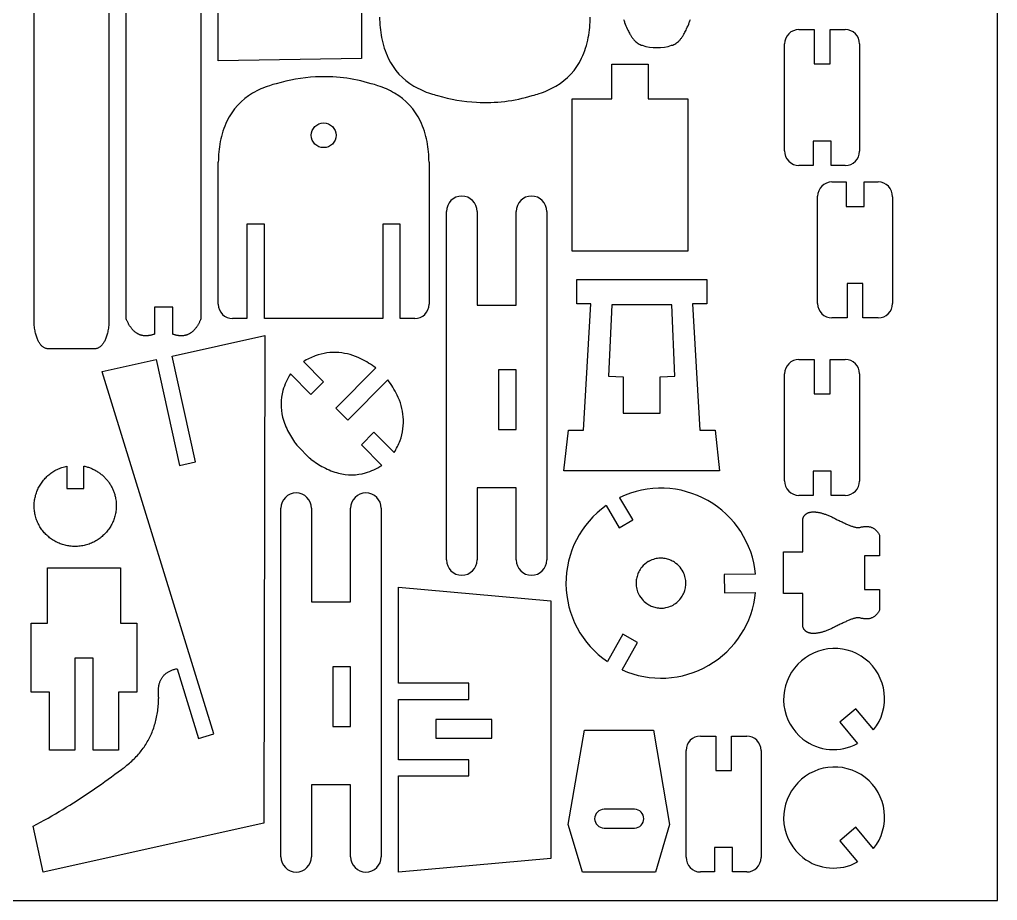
# Model space of a CAD drawing. Extents: x 0 to 450, y 0 to 350.
# Drawn here: x 271.8 to 450, y 0 to 160.5 of the extents above; entities that cross this region are included whole.
import ezdxf

# ---------------------------------------------------------------- set-up
doc = ezdxf.new("R2010")
doc.units = 0
doc.header["$MEASUREMENT"] = 0
doc.layers.add('01', color=5, linetype='Continuous')
doc.layers.add('DEFAULT', color=7, linetype='Continuous')

msp = doc.modelspace()

# ---------------------------------------------------------------- linework, layer by layer
at = {"layer": '01'}
msp.add_lwpolyline([(0, 0), (450, 0), (450, 350), (0, 350)], close=True, dxfattribs=at)
at = {"layer": 'DEFAULT'}
for p, q in [((274.5006, 104.7326), (274.5006, 222.6447)), ((288.094, 222.6447), (288.094, 104.7326)), ((308.043, 152.9679), (308.043, 212.0662)), ((291.2718, 105.9466), (291.2718, 203.7028)), ((304.8652, 203.7028), (304.8652, 105.9466)), ((334.1363, 170.1501), (334.1363, 153.3948)), ((413.8446, 158.6892), (416.6183, 158.6892)), ((416.6183, 158.6892), (416.6183, 152.4195)), ((419.4982, 152.4195), (419.4982, 158.6892)), ((419.4982, 158.6892), (422.2718, 158.6892)), ((411.2299, 136.6061), (411.2299, 156.0745)), ((424.8866, 156.0745), (424.8866, 136.5359)), ((334.1363, 153.3948), (308.043, 152.9679)), ((379.7419, 146.049), (379.7419, 152.4054)), ((379.7419, 152.4054), (386.3371, 152.4054)), ((386.3371, 152.4054), (386.3371, 146.049)), ((416.6183, 152.4195), (419.4982, 152.4195)), ((372.5005, 118.3113), (372.5005, 146.049)), ((372.5005, 146.049), (379.7419, 146.049)), ((386.3371, 146.049), (393.5785, 146.049)), ((393.5785, 146.049), (393.5785, 118.3113)), ((419.7043, 138.3679), (416.4121, 138.3679)), ((416.4121, 138.3679), (416.4121, 133.9212)), ((419.7043, 133.9212), (419.7043, 138.3679)), ((308.0429, 108.6409), (308.0429, 134.5205)), ((346.4393, 134.5205), (346.4393, 108.6409)), ((416.4121, 133.9212), (413.8453, 133.9212)), ((422.2718, 133.9212), (419.7043, 133.9212)), ((419.8437, 130.9196), (422.4113, 130.9196)), ((422.4113, 130.9196), (422.4113, 126.4729)), ((425.7034, 126.4729), (425.7034, 130.9196)), ((425.7034, 130.9196), (428.2703, 130.9196)), ((417.229, 108.7663), (417.229, 128.3049)), ((430.8857, 128.2347), (430.8857, 108.7663)), ((349.6169, 62.048), (349.6169, 125.5491)), ((355.1924, 125.5491), (355.1924, 108.4869)), ((362.3221, 108.4869), (362.3221, 125.5491)), ((367.8976, 125.5491), (367.8976, 62.048)), ((422.4113, 126.4729), (425.7034, 126.4729)), ((316.474, 123.2081), (313.2724, 123.2081)), ((313.2724, 123.2081), (313.2724, 106.0261)), ((316.474, 106.0261), (316.474, 123.2081)), ((341.2099, 123.2081), (338.0082, 123.2081)), ((338.0082, 123.2081), (338.0082, 106.0261)), ((341.2099, 106.0261), (341.2099, 123.2081)), ((393.5785, 118.3113), (372.5005, 118.3113)), ((373.342, 108.7123), (373.342, 113.1591)), ((373.342, 113.1591), (397.0466, 113.1591)), ((397.0466, 113.1591), (397.0466, 108.7123)), ((425.4973, 112.4213), (422.6174, 112.4213)), ((422.6174, 112.4213), (422.6174, 106.1516)), ((425.4973, 106.1516), (425.4973, 112.4213)), ((375.9211, 108.7123), (373.342, 108.7123)), ((374.5872, 85.6662), (375.9211, 108.7123)), ((397.0352, 108.7123), (394.4676, 108.7123)), ((394.4676, 108.7123), (395.8015, 85.6662)), ((397.0466, 108.7123), (397.0351, 108.7123)), ((299.7425, 108.0811), (296.3943, 108.0811)), ((296.3943, 108.0811), (296.3943, 103.1719)), ((299.7425, 103.1719), (299.7425, 108.0811)), ((355.1924, 108.4869), (362.3221, 108.4869)), ((379.7232, 108.5123), (379.1452, 95.528)), ((390.5425, 108.5123), (379.7232, 108.5123)), ((390.6653, 108.5123), (390.5425, 108.5123)), ((391.2433, 95.528), (390.6653, 108.5123)), ((291.3242, 105.8223), (291.2718, 105.9466)), ((291.3775, 105.7006), (291.3242, 105.8223)), ((291.4316, 105.5815), (291.3775, 105.7006)), ((291.4866, 105.4649), (291.4316, 105.5815)), ((291.5425, 105.351), (291.4866, 105.4649)), ((291.5993, 105.2395), (291.5425, 105.351)), ((291.6569, 105.1307), (291.5993, 105.2395)), ((291.7155, 105.0244), (291.6569, 105.1307)), ((304.4799, 105.1307), (304.4214, 105.0244)), ((304.5377, 105.2395), (304.4799, 105.1307)), ((304.5945, 105.351), (304.5377, 105.2395)), ((304.6504, 105.4649), (304.5945, 105.351)), ((304.7054, 105.5815), (304.6504, 105.4649)), ((304.7595, 105.7006), (304.7054, 105.5815)), ((304.8128, 105.8223), (304.7595, 105.7006)), ((304.8652, 105.9466), (304.8128, 105.8223)), ((313.2724, 106.0261), (310.6577, 106.0261)), ((338.0081, 106.0261), (316.474, 106.0261)), ((343.8246, 106.0261), (341.2099, 106.0261)), ((422.6174, 106.1516), (419.8437, 106.1516)), ((428.271, 106.1516), (425.4973, 106.1516)), ((274.5346, 104.4906), (274.5006, 104.7326)), ((274.5714, 104.2558), (274.5346, 104.4906)), ((274.6109, 104.028), (274.5714, 104.2558)), ((274.6533, 103.8073), (274.6109, 104.028)), ((274.6984, 103.5937), (274.6533, 103.8073)), ((274.7463, 103.3872), (274.6984, 103.5937)), ((274.797, 103.1877), (274.7463, 103.3872)), ((287.8482, 103.3872), (287.7975, 103.1877)), ((287.8961, 103.5937), (287.8482, 103.3872)), ((287.9413, 103.8073), (287.8961, 103.5937)), ((287.9836, 104.028), (287.9413, 103.8073)), ((288.0233, 104.2558), (287.9836, 104.028)), ((288.06, 104.4906), (288.0233, 104.2558)), ((288.094, 104.7326), (288.06, 104.4906)), ((291.7749, 104.9207), (291.7155, 105.0244)), ((291.8352, 104.8196), (291.7749, 104.9207)), ((291.8963, 104.721), (291.8352, 104.8196)), ((291.9584, 104.625), (291.8963, 104.721)), ((292.0213, 104.5315), (291.9584, 104.625)), ((292.0851, 104.4407), (292.0213, 104.5315)), ((292.1498, 104.3524), (292.0851, 104.4407)), ((292.2153, 104.2666), (292.1498, 104.3524)), ((292.2818, 104.1835), (292.2153, 104.2666)), ((292.3491, 104.1029), (292.2818, 104.1835)), ((292.4173, 104.0248), (292.3491, 104.1029)), ((292.4863, 103.9494), (292.4173, 104.0248)), ((292.5563, 103.8765), (292.4863, 103.9494)), ((292.6271, 103.8062), (292.5563, 103.8765)), ((292.6988, 103.7384), (292.6271, 103.8062)), ((292.7714, 103.6732), (292.6988, 103.7384)), ((292.8448, 103.6106), (292.7714, 103.6732)), ((292.9192, 103.5506), (292.8448, 103.6106)), ((292.9944, 103.4931), (292.9192, 103.5506)), ((293.0705, 103.4382), (292.9944, 103.4931)), ((293.1475, 103.3858), (293.0705, 103.4382)), ((293.2253, 103.3361), (293.1475, 103.3858)), ((293.304, 103.2889), (293.2253, 103.3361)), ((302.9117, 103.3361), (302.8329, 103.2889)), ((302.9895, 103.3858), (302.9117, 103.3361)), ((303.0665, 103.4382), (302.9895, 103.3858)), ((303.1426, 103.4931), (303.0665, 103.4382)), ((303.2178, 103.5506), (303.1426, 103.4931)), ((303.2921, 103.6106), (303.2178, 103.5506)), ((303.3656, 103.6732), (303.2921, 103.6106)), ((303.4382, 103.7384), (303.3656, 103.6732)), ((303.5099, 103.8062), (303.4382, 103.7384)), ((303.5807, 103.8765), (303.5099, 103.8062)), ((303.6505, 103.9494), (303.5807, 103.8765)), ((303.7196, 104.0248), (303.6505, 103.9494)), ((303.7878, 104.1029), (303.7196, 104.0248)), ((303.8551, 104.1835), (303.7878, 104.1029)), ((303.9215, 104.2666), (303.8551, 104.1835)), ((303.9872, 104.3524), (303.9215, 104.2666)), ((304.0518, 104.4407), (303.9872, 104.3524)), ((304.1157, 104.5315), (304.0518, 104.4407)), ((304.1786, 104.625), (304.1157, 104.5315)), ((304.2406, 104.721), (304.1786, 104.625)), ((304.3018, 104.8196), (304.2406, 104.721)), ((304.3621, 104.9207), (304.3018, 104.8196)), ((304.4214, 105.0244), (304.3621, 104.9207)), ((274.8505, 102.9953), (274.797, 103.1877)), ((274.9067, 102.81), (274.8505, 102.9953)), ((274.9658, 102.6318), (274.9067, 102.81)), ((275.0276, 102.4605), (274.9658, 102.6318)), ((275.0922, 102.2964), (275.0276, 102.4605)), ((275.1595, 102.1395), (275.0922, 102.2964)), ((275.2297, 101.9895), (275.1595, 102.1395)), ((275.3026, 101.8466), (275.2297, 101.9895)), ((275.3783, 101.7108), (275.3026, 101.8466)), ((275.4568, 101.5821), (275.3783, 101.7108)), ((275.5381, 101.4605), (275.4568, 101.5821)), ((287.1377, 101.5821), (287.0564, 101.4605)), ((287.2162, 101.7108), (287.1377, 101.5821)), ((287.2919, 101.8466), (287.2162, 101.7108)), ((287.3648, 101.9895), (287.2919, 101.8466)), ((287.435, 102.1395), (287.3648, 101.9895)), ((287.5024, 102.2964), (287.435, 102.1395)), ((287.567, 102.4605), (287.5024, 102.2964)), ((287.6288, 102.6318), (287.567, 102.4605)), ((287.6878, 102.81), (287.6288, 102.6318)), ((287.744, 102.9953), (287.6878, 102.81)), ((287.7975, 103.1877), (287.744, 102.9953)), ((293.3835, 103.2442), (293.304, 103.2889)), ((293.4641, 103.2021), (293.3835, 103.2442)), ((293.5454, 103.1626), (293.4641, 103.2021)), ((293.6277, 103.1257), (293.5454, 103.1626)), ((293.7108, 103.0913), (293.6277, 103.1257)), ((293.7948, 103.0595), (293.7108, 103.0913)), ((293.8797, 103.0303), (293.7948, 103.0595)), ((293.9654, 103.0037), (293.8797, 103.0303)), ((294.052, 102.9796), (293.9654, 103.0037)), ((294.1395, 102.958), (294.052, 102.9796)), ((294.2279, 102.9391), (294.1395, 102.958)), ((294.3172, 102.9227), (294.2279, 102.9391)), ((294.4073, 102.9089), (294.3172, 102.9227)), ((294.4983, 102.8976), (294.4073, 102.9089)), ((294.5901, 102.889), (294.4983, 102.8976)), ((294.683, 102.8829), (294.5901, 102.889)), ((294.7766, 102.8793), (294.683, 102.8829)), ((294.8712, 102.8783), (294.7766, 102.8793)), ((294.9666, 102.8799), (294.8712, 102.8783)), ((295.0629, 102.8841), (294.9666, 102.8799)), ((295.16, 102.8908), (295.0629, 102.8841)), ((295.258, 102.9001), (295.16, 102.8908)), ((295.357, 102.912), (295.258, 102.9001)), ((295.4568, 102.9264), (295.357, 102.912)), ((295.5573, 102.9434), (295.4568, 102.9264)), ((295.6589, 102.963), (295.5573, 102.9434)), ((295.7613, 102.9851), (295.6589, 102.963)), ((295.8646, 103.0098), (295.7613, 102.9851)), ((295.9688, 103.0371), (295.8646, 103.0098)), ((296.0738, 103.067), (295.9688, 103.0371)), ((296.1798, 103.0994), (296.0738, 103.067)), ((296.2866, 103.1344), (296.1798, 103.0994)), ((296.3943, 103.1719), (296.2866, 103.1344)), ((299.6197, 99.1929), (316.4986, 102.9349)), ((299.8502, 103.1344), (299.7425, 103.1719)), ((299.957, 103.0994), (299.8502, 103.1344)), ((300.0629, 103.067), (299.957, 103.0994)), ((300.168, 103.0371), (300.0629, 103.067)), ((300.2722, 103.0098), (300.168, 103.0371)), ((300.3755, 102.9851), (300.2722, 103.0098)), ((300.4779, 102.963), (300.3755, 102.9851)), ((300.5794, 102.9434), (300.4779, 102.963)), ((300.6801, 102.9264), (300.5794, 102.9434)), ((300.7799, 102.912), (300.6801, 102.9264)), ((300.8788, 102.9001), (300.7799, 102.912)), ((300.9769, 102.8908), (300.8788, 102.9001)), ((301.074, 102.8841), (300.9769, 102.8908)), ((301.1703, 102.8799), (301.074, 102.8841)), ((301.2657, 102.8783), (301.1703, 102.8799)), ((301.3603, 102.8793), (301.2657, 102.8783)), ((301.4539, 102.8829), (301.3603, 102.8793)), ((301.5467, 102.889), (301.4539, 102.8829)), ((301.6385, 102.8976), (301.5467, 102.889)), ((301.7296, 102.9089), (301.6385, 102.8976)), ((301.8198, 102.9227), (301.7296, 102.9089)), ((301.909, 102.9391), (301.8198, 102.9227)), ((301.9974, 102.958), (301.909, 102.9391)), ((302.0849, 102.9796), (301.9974, 102.958)), ((302.1715, 103.0037), (302.0849, 102.9796)), ((302.2573, 103.0303), (302.1715, 103.0037)), ((302.3422, 103.0595), (302.2573, 103.0303)), ((302.4262, 103.0913), (302.3422, 103.0595)), ((302.5093, 103.1257), (302.4262, 103.0913)), ((302.5915, 103.1626), (302.5093, 103.1257)), ((302.6729, 103.2021), (302.5915, 103.1626)), ((302.7533, 103.2442), (302.6729, 103.2021)), ((302.8329, 103.2889), (302.7533, 103.2442)), ((316.4986, 102.9349), (316.3557, 14.0877)), ((275.6221, 101.3459), (275.5381, 101.4605)), ((275.709, 101.2384), (275.6221, 101.3459)), ((275.7986, 101.138), (275.709, 101.2384)), ((275.891, 101.0447), (275.7986, 101.138)), ((275.9862, 100.9584), (275.891, 101.0447)), ((276.0841, 100.8792), (275.9862, 100.9584)), ((276.1849, 100.8071), (276.0841, 100.8792)), ((276.2884, 100.742), (276.1849, 100.8071)), ((276.3947, 100.684), (276.2884, 100.742)), ((276.5038, 100.6331), (276.3947, 100.684)), ((276.6156, 100.5893), (276.5038, 100.6331)), ((276.7303, 100.5526), (276.6156, 100.5893)), ((276.8477, 100.5229), (276.7303, 100.5526)), ((276.9679, 100.5003), (276.8477, 100.5229)), ((285.6266, 100.5003), (276.9679, 100.5003)), ((285.7468, 100.5229), (285.6266, 100.5003)), ((285.8643, 100.5526), (285.7468, 100.5229)), ((285.9789, 100.5893), (285.8643, 100.5526)), ((286.0908, 100.6331), (285.9789, 100.5893)), ((286.1998, 100.684), (286.0908, 100.6331)), ((286.3061, 100.742), (286.1998, 100.684)), ((286.4097, 100.8071), (286.3061, 100.742)), ((286.5104, 100.8792), (286.4097, 100.8071)), ((286.6084, 100.9584), (286.5104, 100.8792)), ((286.7035, 101.0447), (286.6084, 100.9584)), ((286.7959, 101.138), (286.7035, 101.0447)), ((286.8855, 101.2384), (286.7959, 101.138)), ((286.9724, 101.3459), (286.8855, 101.2384)), ((287.0564, 101.4605), (286.9724, 101.3459)), ((286.9085, 96.3749), (296.7025, 98.5462)), ((296.7025, 98.5462), (300.9757, 79.2709)), ((303.8929, 79.9176), (299.6197, 99.1929)), ((327.2275, 94.4924), (323.5428, 98.1771)), ((413.8445, 98.5695), (416.6183, 98.5695)), ((416.6183, 98.5695), (416.6183, 92.2998)), ((419.4982, 92.2998), (419.4982, 98.5695)), ((419.4982, 98.5695), (422.2718, 98.5695)), ((286.9183, 96.3433), (286.9085, 96.3749)), ((307.2249, 30.3736), (286.9183, 96.3433)), ((336.7737, 97.0204), (329.4539, 89.7006)), ((362.313, 96.6767), (359.0862, 96.6767)), ((359.0862, 96.6767), (359.0862, 85.7949)), ((362.313, 85.7949), (362.313, 96.6767)), ((321.1892, 95.9251), (324.9247, 92.1896)), ((324.9247, 92.1896), (327.2275, 94.4924)), ((331.6218, 87.5327), (338.9416, 94.8525)), ((379.1452, 95.528), (381.8132, 95.3944)), ((381.8132, 95.3944), (381.8132, 88.769)), ((388.5754, 95.3944), (391.2433, 95.528)), ((388.5754, 88.769), (388.5754, 95.3944)), ((411.2299, 76.4864), (411.2299, 95.9548)), ((424.8866, 95.9548), (424.8866, 76.4162)), ((416.6183, 92.2998), (419.4982, 92.2998)), ((329.4539, 89.7006), (331.6218, 87.5327)), ((381.8132, 88.769), (388.5754, 88.769)), ((359.0862, 85.7949), (362.313, 85.7949)), ((371.0298, 78.297), (371.8303, 85.6662)), ((371.8303, 85.6662), (374.5872, 85.6662)), ((395.8015, 85.6662), (398.5583, 85.6662)), ((398.5583, 85.6662), (399.3589, 78.297)), ((336.4136, 85.3063), (334.1108, 83.0035)), ((340.0983, 81.6216), (336.4136, 85.3063)), ((322.5112, 82.7579), (322.347, 82.9722)), ((324.6791, 80.59), (322.5112, 82.7579)), ((334.1108, 83.0035), (337.8462, 79.2681)), ((324.8933, 80.4259), (324.6791, 80.59)), ((278.2853, 78.3274), (278.4872, 78.4377)), ((278.4872, 78.4377), (278.6931, 78.5421)), ((278.6931, 78.5421), (278.9029, 78.6405)), ((278.9029, 78.6405), (279.1167, 78.7328)), ((279.1167, 78.7328), (279.3344, 78.8189)), ((279.3344, 78.8189), (279.5557, 78.8985)), ((279.5557, 78.8985), (279.7808, 78.9717)), ((279.7808, 78.9717), (280.0094, 79.0382)), ((280.0094, 79.0382), (280.2414, 79.0979)), ((280.2414, 79.0979), (280.4768, 79.1507)), ((280.4768, 79.1507), (280.4544, 75.0712)), ((283.5485, 75.0674), (283.5709, 79.1469)), ((283.5709, 79.1469), (283.7396, 79.1094)), ((283.7396, 79.1094), (283.9069, 79.0681)), ((283.9069, 79.0681), (284.0725, 79.0232)), ((284.0725, 79.0232), (284.2366, 78.9747)), ((284.2366, 78.9747), (284.3991, 78.9226)), ((284.3991, 78.9226), (284.5598, 78.867)), ((284.5598, 78.867), (284.7188, 78.808)), ((284.7188, 78.808), (284.876, 78.7455)), ((284.876, 78.7455), (285.0313, 78.6797)), ((285.0313, 78.6797), (285.1848, 78.6105)), ((285.1848, 78.6105), (285.3364, 78.538)), ((285.3364, 78.538), (285.486, 78.4623)), ((285.486, 78.4623), (285.6336, 78.3834)), ((300.9757, 79.2709), (303.8929, 79.9176)), ((276.2166, 76.5969), (276.3622, 76.7668)), ((276.3622, 76.7668), (276.5128, 76.9326)), ((276.5128, 76.9326), (276.6688, 77.0939)), ((276.6688, 77.0939), (276.8296, 77.2508)), ((276.8296, 77.2508), (276.9954, 77.403)), ((276.9954, 77.403), (277.1659, 77.5505)), ((277.1659, 77.5505), (277.3412, 77.693)), ((277.3412, 77.693), (277.5211, 77.8305)), ((277.5211, 77.8305), (277.7055, 77.9628)), ((277.7055, 77.9628), (277.8945, 78.0898)), ((277.8945, 78.0898), (278.0878, 78.2114)), ((278.0878, 78.2114), (278.2853, 78.3274)), ((285.6336, 78.3834), (285.7791, 78.3013)), ((285.7791, 78.3013), (285.9225, 78.2162)), ((285.9225, 78.2162), (286.0638, 78.128)), ((286.0638, 78.128), (286.2029, 78.0367)), ((286.2029, 78.0367), (286.3397, 77.9425)), ((286.3397, 77.9425), (286.4742, 77.8454)), ((286.4742, 77.8454), (286.6064, 77.7453)), ((286.6064, 77.7453), (286.7363, 77.6425)), ((286.7363, 77.6425), (286.8637, 77.5368)), ((286.8637, 77.5368), (286.9887, 77.4285)), ((286.9887, 77.4285), (287.1111, 77.3174)), ((287.1111, 77.3174), (287.231, 77.2036)), ((287.231, 77.2036), (287.3484, 77.0872)), ((287.3484, 77.0872), (287.463, 76.9683)), ((287.463, 76.9683), (287.5749, 76.8469)), ((287.5749, 76.8469), (287.6842, 76.7229)), ((287.6842, 76.7229), (287.7906, 76.5966)), ((399.3589, 78.297), (371.0298, 78.297)), ((419.7043, 78.2483), (416.412, 78.2483)), ((416.412, 78.2483), (416.412, 73.8015)), ((419.7043, 73.8015), (419.7043, 78.2483)), ((275.0646, 74.6938), (275.1536, 74.8987)), ((275.1536, 74.8987), (275.2486, 75.1008)), ((275.2486, 75.1008), (275.3496, 75.2998)), ((275.3496, 75.2998), (275.4565, 75.4956)), ((275.4565, 75.4956), (275.5692, 75.6882)), ((275.5692, 75.6882), (275.6877, 75.8773)), ((275.6877, 75.8773), (275.8116, 76.0629)), ((275.8116, 76.0629), (275.9411, 76.2448)), ((275.9411, 76.2448), (276.0761, 76.4228)), ((276.0761, 76.4228), (276.2166, 76.5969)), ((280.4544, 75.0712), (283.5137, 75.0675)), ((283.5137, 75.0675), (283.5485, 75.0674)), ((287.7906, 76.5966), (287.8942, 76.4678)), ((287.8942, 76.4678), (287.9949, 76.3369)), ((287.9949, 76.3369), (288.0927, 76.2035)), ((288.0927, 76.2035), (288.1875, 76.0678)), ((288.1875, 76.0678), (288.2794, 75.93)), ((288.2794, 75.93), (288.3682, 75.79)), ((288.3682, 75.79), (288.4538, 75.6479)), ((288.4538, 75.6479), (288.5364, 75.5037)), ((288.5364, 75.5037), (288.6157, 75.3574)), ((288.6157, 75.3574), (288.6918, 75.2092)), ((288.6918, 75.2092), (288.7647, 75.0591)), ((288.7647, 75.0591), (288.8342, 74.9071)), ((288.8342, 74.9071), (288.9003, 74.7532)), ((362.3221, 75.1769), (355.1924, 75.1769)), ((355.1924, 75.1769), (355.1924, 62.048)), ((362.3221, 62.0575), (362.3221, 75.1769)), ((274.5819, 72.9664), (274.6191, 73.1896)), ((274.6191, 73.1896), (274.6631, 73.411)), ((274.6631, 73.411), (274.7138, 73.6305)), ((274.7138, 73.6305), (274.7711, 73.8478)), ((274.7711, 73.8478), (274.8351, 74.063)), ((274.8351, 74.063), (274.9052, 74.2758)), ((274.9052, 74.2758), (274.9818, 74.4861)), ((274.9818, 74.4861), (275.0646, 74.6938)), ((288.9003, 74.7532), (288.963, 74.5975)), ((288.963, 74.5975), (289.0223, 74.4401)), ((289.0223, 74.4401), (289.078, 74.281)), ((289.078, 74.281), (289.1302, 74.1202)), ((289.1302, 74.1202), (289.1788, 73.9578)), ((289.1788, 73.9578), (289.2238, 73.7938)), ((289.2238, 73.7938), (289.2651, 73.6283)), ((289.2651, 73.6283), (289.3026, 73.4613)), ((289.3026, 73.4613), (289.307, 73.4403)), ((289.307, 73.4403), (289.3092, 73.4298)), ((289.3092, 73.4298), (289.3121, 73.416)), ((289.3121, 73.416), (289.3239, 73.3574)), ((289.3239, 73.3574), (289.3461, 73.2402)), ((289.3461, 73.2402), (289.3847, 73.0061)), ((381.209, 73.4029), (381.2022, 73.4144)), ((381.2289, 73.3691), (381.209, 73.4029)), ((383.5471, 69.4271), (381.2289, 73.3691)), ((416.412, 73.8015), (413.8452, 73.8015)), ((422.2718, 73.8015), (419.7043, 73.8015)), ((274.5005, 71.8278), (274.5026, 72.0581)), ((274.5059, 71.5965), (274.5005, 71.8278)), ((274.5026, 72.0581), (274.5117, 72.2872)), ((274.5186, 71.3644), (274.5059, 71.5965)), ((274.5117, 72.2872), (274.5281, 72.5151)), ((274.5388, 71.1315), (274.5186, 71.3644)), ((274.5281, 72.5151), (274.5515, 72.7415)), ((274.5515, 72.7415), (274.5819, 72.9664)), ((289.3847, 73.0061), (289.4156, 72.7724)), ((289.4156, 72.7724), (289.4388, 72.5392)), ((289.4438, 71.3864), (289.4232, 71.1594)), ((289.4388, 72.5392), (289.4545, 72.3067)), ((289.4574, 71.6148), (289.4438, 71.3864)), ((289.4545, 72.3067), (289.4628, 72.0751)), ((289.4637, 71.8444), (289.4574, 71.6148)), ((289.4628, 72.0751), (289.4637, 71.8444)), ((319.4472, 7.9653), (319.4472, 71.4664)), ((325.0227, 71.4664), (325.0227, 54.4042)), ((332.1524, 54.4042), (332.1524, 71.4664)), ((337.7279, 71.4664), (337.7279, 7.9653)), ((378.6899, 71.9317), (378.705, 71.9422)), ((378.7004, 71.9418), (378.6899, 71.9317)), ((378.7034, 71.9447), (378.7004, 71.9418)), ((378.705, 71.9422), (381.0894, 67.9184)), ((274.5667, 70.898), (274.5388, 71.1315)), ((274.6021, 70.664), (274.5667, 70.898)), ((274.6454, 70.4297), (274.6021, 70.664)), ((274.6512, 70.4004), (274.6454, 70.4297)), ((274.6542, 70.3857), (274.6512, 70.4004)), ((274.6552, 70.3813), (274.6542, 70.3857)), ((274.6567, 70.374), (274.6552, 70.3813)), ((274.6599, 70.3594), (274.6567, 70.374)), ((274.6855, 70.2427), (274.6599, 70.3594)), ((274.7419, 70.0119), (274.6855, 70.2427)), ((274.8053, 69.7846), (274.7419, 70.0119)), ((274.8755, 69.5607), (274.8053, 69.7846)), ((274.9524, 69.3405), (274.8755, 69.5607)), ((289.0883, 69.6195), (289.0143, 69.4082)), ((289.1559, 69.8332), (289.0883, 69.6195)), ((289.2171, 70.0493), (289.1559, 69.8332)), ((289.2718, 70.2675), (289.2171, 70.0493)), ((289.3198, 70.4878), (289.2718, 70.2675)), ((289.3612, 70.7099), (289.3198, 70.4878)), ((289.3956, 70.9338), (289.3612, 70.7099)), ((289.4232, 71.1594), (289.3956, 70.9338)), ((414.5604, 69.6167), (414.5838, 69.6843)), ((414.5604, 63.5336), (414.5604, 69.6167)), ((414.5838, 69.6843), (414.6094, 69.75)), ((414.6094, 69.75), (414.6373, 69.8141)), ((414.6373, 69.8141), (414.6676, 69.8763)), ((414.6676, 69.8763), (414.7, 69.9367)), ((414.7, 69.9367), (414.7348, 69.9953)), ((414.7348, 69.9953), (414.7718, 70.052)), ((414.7718, 70.052), (414.8111, 70.1068)), ((414.8111, 70.1068), (414.8527, 70.1598)), ((414.8527, 70.1598), (414.8966, 70.2108)), ((414.8966, 70.2108), (414.9427, 70.2598)), ((414.9427, 70.2598), (414.9911, 70.3069)), ((414.9911, 70.3069), (415.0418, 70.352)), ((415.0418, 70.352), (415.0948, 70.3951)), ((415.0948, 70.3951), (415.15, 70.4361)), ((415.15, 70.4361), (415.2075, 70.4751)), ((415.2075, 70.4751), (415.2673, 70.512)), ((415.2673, 70.512), (415.3293, 70.5468)), ((415.3293, 70.5468), (415.3937, 70.5794)), ((415.3937, 70.5794), (415.4603, 70.6099)), ((415.4603, 70.6099), (415.5292, 70.6382)), ((415.5292, 70.6382), (415.6003, 70.6643)), ((415.6003, 70.6643), (415.6738, 70.6882)), ((415.6738, 70.6882), (415.7495, 70.7099)), ((415.7495, 70.7099), (415.8275, 70.7292)), ((415.8275, 70.7292), (415.9077, 70.7463)), ((415.9077, 70.7463), (415.9902, 70.7611)), ((415.9902, 70.7611), (416.0751, 70.7735)), ((416.0751, 70.7735), (416.1621, 70.7836)), ((416.1621, 70.7836), (416.2515, 70.7912)), ((416.2515, 70.7912), (416.3431, 70.7965)), ((416.3431, 70.7965), (416.437, 70.7994)), ((416.437, 70.7994), (416.5332, 70.7997)), ((416.5332, 70.7997), (416.6317, 70.7977)), ((416.6317, 70.7977), (416.7325, 70.7931)), ((416.7325, 70.7931), (416.8354, 70.786)), ((416.8354, 70.786), (416.9407, 70.7763)), ((416.9407, 70.7763), (417.0483, 70.7641)), ((417.0483, 70.7641), (417.1581, 70.7493)), ((417.1581, 70.7493), (417.2702, 70.7319)), ((417.2702, 70.7319), (417.3846, 70.7118)), ((417.3846, 70.7118), (417.5013, 70.6891)), ((417.5013, 70.6891), (417.6202, 70.6637)), ((417.6202, 70.6637), (417.7414, 70.6356)), ((417.7414, 70.6356), (417.8649, 70.6048)), ((417.8649, 70.6048), (417.9907, 70.5712)), ((417.9907, 70.5712), (418.1187, 70.5349)), ((418.1187, 70.5349), (418.2491, 70.4957)), ((418.2491, 70.4957), (418.3816, 70.4537)), ((418.3816, 70.4537), (418.5165, 70.4089)), ((418.5165, 70.4089), (418.6537, 70.3613)), ((418.6537, 70.3613), (418.7931, 70.3107)), ((418.7931, 70.3107), (418.9348, 70.2572)), ((418.9348, 70.2572), (419.0787, 70.2008)), ((419.0787, 70.2008), (419.225, 70.1415)), ((419.225, 70.1415), (419.3735, 70.0791)), ((419.3735, 70.0791), (419.5243, 70.0138)), ((419.5243, 70.0138), (419.6773, 69.9454)), ((419.6773, 69.9454), (419.8327, 69.874)), ((419.8327, 69.874), (419.9903, 69.7995)), ((419.9903, 69.7995), (420.1502, 69.722)), ((420.1502, 69.722), (420.3124, 69.6413)), ((420.3124, 69.6413), (420.4768, 69.5574)), ((420.4768, 69.5574), (420.6435, 69.4704)), ((275.0358, 69.124), (274.9524, 69.3405)), ((275.1256, 68.9113), (275.0358, 69.124)), ((275.2216, 68.7024), (275.1256, 68.9113)), ((275.3239, 68.4975), (275.2216, 68.7024)), ((275.4319, 68.2967), (275.3239, 68.4975)), ((275.546, 68.1), (275.4319, 68.2967)), ((275.6658, 67.9075), (275.546, 68.1)), ((275.791, 67.7193), (275.6658, 67.9075)), ((275.9218, 67.5355), (275.791, 67.7193)), ((288.2033, 67.8213), (288.0759, 67.638)), ((288.325, 68.0084), (288.2033, 67.8213)), ((288.4413, 68.1989), (288.325, 68.0084)), ((288.5515, 68.3928), (288.4413, 68.1989)), ((288.6562, 68.5899), (288.5515, 68.3928)), ((288.7548, 68.7901), (288.6562, 68.5899)), ((288.8474, 68.9934), (288.7548, 68.7901)), ((288.934, 69.1994), (288.8474, 68.9934)), ((289.0143, 69.4082), (288.934, 69.1994)), ((381.0894, 67.9184), (383.5737, 69.3818)), ((383.5737, 69.3818), (383.5471, 69.4271)), ((420.6435, 69.4704), (420.8288, 69.382)), ((420.8288, 69.382), (421.0111, 69.2945)), ((421.0111, 69.2945), (421.1905, 69.2081)), ((421.1905, 69.2081), (421.367, 69.123)), ((421.367, 69.123), (421.5406, 69.0395)), ((421.5406, 69.0395), (421.7112, 68.9576)), ((421.7112, 68.9576), (421.879, 68.8775)), ((421.879, 68.8775), (422.0438, 68.7995)), ((422.0438, 68.7995), (422.2057, 68.7237)), ((422.2057, 68.7237), (422.3647, 68.6504)), ((422.3647, 68.6504), (422.5208, 68.5796)), ((422.5208, 68.5796), (422.674, 68.5116)), ((422.674, 68.5116), (422.8243, 68.4465)), ((422.8243, 68.4465), (422.9716, 68.3846)), ((422.9716, 68.3846), (423.1161, 68.326)), ((423.1161, 68.326), (423.2576, 68.2709)), ((423.2576, 68.2709), (423.3962, 68.2195)), ((423.3962, 68.2195), (423.532, 68.172)), ((423.532, 68.172), (423.6648, 68.1286)), ((423.6648, 68.1286), (423.7946, 68.0893)), ((423.7946, 68.0893), (423.9216, 68.0545)), ((423.9216, 68.0545), (424.0457, 68.0243)), ((424.0457, 68.0243), (424.1668, 67.9989)), ((424.1668, 67.9989), (424.285, 67.9785)), ((424.285, 67.9785), (424.4003, 67.9632)), ((424.4003, 67.9632), (424.5127, 67.9532)), ((424.5127, 67.9532), (424.6222, 67.9488)), ((424.6222, 67.9488), (424.7287, 67.9501)), ((424.7287, 67.9501), (424.8324, 67.9572)), ((424.8324, 67.9572), (424.9331, 67.9704)), ((424.9331, 67.9704), (425.031, 67.9899)), ((425.031, 67.9899), (425.1259, 68.0158)), ((425.1259, 68.0158), (425.262, 68.0467)), ((425.262, 68.0467), (425.3961, 68.0736)), ((425.3961, 68.0736), (425.5284, 68.0964)), ((425.5284, 68.0964), (425.6588, 68.115)), ((425.6588, 68.115), (425.7873, 68.1293)), ((425.7873, 68.1293), (425.9139, 68.1392)), ((425.9139, 68.1392), (426.0386, 68.1446)), ((426.0386, 68.1446), (426.1615, 68.1454)), ((426.1615, 68.1454), (426.2824, 68.1416)), ((426.2824, 68.1416), (426.4014, 68.133)), ((426.4014, 68.133), (426.5186, 68.1195)), ((426.5186, 68.1195), (426.6338, 68.1012)), ((426.6338, 68.1012), (426.7472, 68.0778)), ((426.7472, 68.0778), (426.8586, 68.0492)), ((426.8586, 68.0492), (426.9681, 68.0155)), ((426.9681, 68.0155), (427.0758, 67.9764)), ((427.0758, 67.9764), (427.1815, 67.932)), ((427.1815, 67.932), (427.2855, 67.8821)), ((427.2855, 67.8821), (427.3875, 67.8266)), ((427.3875, 67.8266), (427.4875, 67.7654)), ((427.4875, 67.7654), (427.5858, 67.6984)), ((276.0578, 67.3562), (275.9218, 67.5355)), ((276.199, 67.1815), (276.0578, 67.3562)), ((276.3452, 67.0115), (276.199, 67.1815)), ((276.4964, 66.8462), (276.3452, 67.0115)), ((276.6523, 66.6857), (276.4964, 66.8462)), ((276.8128, 66.5302), (276.6523, 66.6857)), ((276.9778, 66.3797), (276.8128, 66.5302)), ((277.1472, 66.2343), (276.9778, 66.3797)), ((277.3208, 66.094), (277.1472, 66.2343)), ((277.4985, 65.9591), (277.3208, 66.094)), ((277.6801, 65.8295), (277.4985, 65.9591)), ((286.5161, 66.0343), (286.3334, 65.8999)), ((286.6941, 66.1738), (286.5161, 66.0343)), ((286.8675, 66.3184), (286.6941, 66.1738)), ((287.0362, 66.4677), (286.8675, 66.3184)), ((287.2, 66.6218), (287.0362, 66.4677)), ((287.3588, 66.7805), (287.2, 66.6218)), ((287.5127, 66.9436), (287.3588, 66.7805)), ((287.6614, 67.1111), (287.5127, 66.9436)), ((287.8049, 67.2827), (287.6614, 67.1111)), ((287.9431, 67.4584), (287.8049, 67.2827)), ((288.0759, 67.638), (287.9431, 67.4584)), ((427.5858, 67.6984), (427.6821, 67.6256)), ((427.6821, 67.6256), (427.7765, 67.5469)), ((427.7765, 67.5469), (427.869, 67.4621)), ((427.869, 67.4621), (427.9597, 67.3712)), ((427.9597, 67.3712), (428.0484, 67.274)), ((428.0484, 67.274), (428.1353, 67.1706)), ((428.1353, 67.1706), (428.2202, 67.0607)), ((428.2202, 67.0607), (428.3033, 66.9444)), ((428.3033, 66.9444), (428.3844, 66.8215)), ((428.3844, 66.8215), (428.4637, 66.6918)), ((428.4637, 66.6918), (428.5411, 66.5555)), ((428.5411, 66.5555), (428.5411, 62.7866)), ((277.8656, 65.7054), (277.6801, 65.8295)), ((278.0547, 65.5868), (277.8656, 65.7054)), ((278.2474, 65.4739), (278.0547, 65.5868)), ((278.4435, 65.3666), (278.2474, 65.4739)), ((278.6428, 65.2652), (278.4435, 65.3666)), ((278.8453, 65.1697), (278.6428, 65.2652)), ((279.0508, 65.0801), (278.8453, 65.1697)), ((279.2592, 64.9966), (279.0508, 65.0801)), ((279.4703, 64.9193), (279.2592, 64.9966)), ((279.6841, 64.8482), (279.4703, 64.9193)), ((279.9001, 64.7835), (279.6841, 64.8482)), ((280.1187, 64.7251), (279.9001, 64.7835)), ((280.3394, 64.6733), (280.1187, 64.7251)), ((280.562, 64.6281), (280.3394, 64.6733)), ((280.7867, 64.5895), (280.562, 64.6281)), ((281.0132, 64.5577), (280.7867, 64.5895)), ((281.2411, 64.5328), (281.0132, 64.5577)), ((281.4708, 64.5148), (281.2411, 64.5328)), ((281.7018, 64.5039), (281.4708, 64.5148)), ((281.934, 64.5001), (281.7018, 64.5039)), ((282.1673, 64.5034), (281.934, 64.5001)), ((282.4015, 64.5141), (282.1673, 64.5034)), ((282.6366, 64.5322), (282.4015, 64.5141)), ((282.8724, 64.5577), (282.6366, 64.5322)), ((283.1088, 64.5908), (282.8724, 64.5577)), ((283.3456, 64.6316), (283.1088, 64.5908)), ((283.5823, 64.68), (283.3456, 64.6316)), ((283.8164, 64.7356), (283.5823, 64.68)), ((284.0471, 64.798), (283.8164, 64.7356)), ((284.2744, 64.8672), (284.0471, 64.798)), ((284.4979, 64.943), (284.2744, 64.8672)), ((284.7178, 65.0252), (284.4979, 64.943)), ((284.9339, 65.1138), (284.7178, 65.0252)), ((285.1462, 65.2086), (284.9339, 65.1138)), ((285.3545, 65.3094), (285.1462, 65.2086)), ((285.5587, 65.4162), (285.3545, 65.3094)), ((285.7588, 65.5288), (285.5587, 65.4162)), ((285.9547, 65.647), (285.7588, 65.5288)), ((286.1462, 65.7707), (285.9547, 65.647)), ((286.3334, 65.8999), (286.1462, 65.7707)), ((411.0387, 55.9102), (411.0387, 63.5336)), ((411.0387, 63.5336), (414.5604, 63.5336)), ((428.4831, 62.7866), (425.7662, 62.7866)), ((425.7662, 62.7866), (425.7662, 56.6572)), ((428.5411, 62.7866), (428.4831, 62.7866)), ((276.9351, 50.5155), (276.9351, 60.6005)), ((276.9351, 60.6005), (290.2385, 60.6005)), ((290.2385, 60.6005), (290.2385, 50.5155)), ((362.3221, 62.048), (362.3221, 62.0575)), ((405.9334, 59.4262), (400.2278, 59.3764)), ((400.2278, 59.3764), (400.2567, 56.074)), ((340.9055, 39.5712), (340.9055, 57.0912)), ((340.9055, 57.0912), (368.6529, 54.6011)), ((400.2567, 56.074), (405.8904, 56.1232)), ((405.8903, 56.1232), (405.9265, 56.1235)), ((414.5604, 55.9102), (411.0387, 55.9102)), ((414.5604, 49.8271), (414.5604, 55.9102)), ((425.7662, 56.6572), (428.5411, 56.6572)), ((428.5411, 56.6572), (428.5411, 52.8884)), ((325.0227, 54.4042), (332.1524, 54.4042)), ((368.6529, 54.6011), (368.6529, 7.665)), ((427.4875, 51.6784), (427.3875, 51.6172)), ((427.5858, 51.7454), (427.4875, 51.6784)), ((427.6821, 51.8182), (427.5858, 51.7454)), ((427.7765, 51.8969), (427.6821, 51.8182)), ((427.869, 51.9817), (427.7765, 51.8969)), ((427.9597, 52.0726), (427.869, 51.9817)), ((428.0484, 52.1698), (427.9597, 52.0726)), ((428.1353, 52.2732), (428.0484, 52.1698)), ((428.2202, 52.3831), (428.1353, 52.2732)), ((428.3033, 52.4994), (428.2202, 52.3831)), ((428.3844, 52.6224), (428.3033, 52.4994)), ((428.4637, 52.752), (428.3844, 52.6224)), ((428.5411, 52.8884), (428.4637, 52.752)), ((273.9471, 37.9757), (273.9471, 50.5155)), ((273.9471, 50.5155), (276.9351, 50.5155)), ((290.2385, 50.5155), (293.2265, 50.5155)), ((293.2265, 50.5155), (293.2265, 37.9757)), ((420.4768, 49.8864), (420.3124, 49.8026)), ((420.6435, 49.9734), (420.4768, 49.8864)), ((420.8288, 50.0618), (420.6435, 49.9734)), ((421.0111, 50.1493), (420.8288, 50.0618)), ((421.1905, 50.2357), (421.0111, 50.1493)), ((421.367, 50.3208), (421.1905, 50.2357)), ((421.5406, 50.4044), (421.367, 50.3208)), ((421.7112, 50.4863), (421.5406, 50.4044)), ((421.879, 50.5663), (421.7112, 50.4863)), ((422.0438, 50.6443), (421.879, 50.5663)), ((422.2057, 50.7201), (422.0438, 50.6443)), ((422.3647, 50.7934), (422.2057, 50.7201)), ((422.5208, 50.8642), (422.3647, 50.7934)), ((422.674, 50.9322), (422.5208, 50.8642)), ((422.8243, 50.9973), (422.674, 50.9322)), ((422.9716, 51.0592), (422.8243, 50.9973)), ((423.1161, 51.1178), (422.9716, 51.0592)), ((423.2576, 51.1729), (423.1161, 51.1178)), ((423.3962, 51.2243), (423.2576, 51.1729)), ((423.532, 51.2718), (423.3962, 51.2243)), ((423.6648, 51.3153), (423.532, 51.2718)), ((423.7946, 51.3545), (423.6648, 51.3153)), ((423.9216, 51.3893), (423.7946, 51.3545)), ((424.0457, 51.4195), (423.9216, 51.3893)), ((424.1668, 51.4449), (424.0457, 51.4195)), ((424.285, 51.4653), (424.1668, 51.4449)), ((424.4003, 51.4806), (424.285, 51.4653)), ((424.5127, 51.4906), (424.4003, 51.4806)), ((424.6222, 51.495), (424.5127, 51.4906)), ((424.7287, 51.4938), (424.6222, 51.495)), ((424.8324, 51.4866), (424.7287, 51.4938)), ((424.9331, 51.4734), (424.8324, 51.4866)), ((425.031, 51.4539), (424.9331, 51.4734)), ((425.1259, 51.428), (425.031, 51.4539)), ((425.262, 51.3971), (425.1259, 51.428)), ((425.3961, 51.3702), (425.262, 51.3971)), ((425.5284, 51.3474), (425.3961, 51.3702)), ((425.6588, 51.3288), (425.5284, 51.3474)), ((425.7873, 51.3145), (425.6588, 51.3288)), ((425.9139, 51.3047), (425.7873, 51.3145)), ((426.0386, 51.2992), (425.9139, 51.3047)), ((426.1615, 51.2984), (426.0386, 51.2992)), ((426.2824, 51.3022), (426.1615, 51.2984)), ((426.4014, 51.3108), (426.2824, 51.3022)), ((426.5186, 51.3243), (426.4014, 51.3108)), ((426.6338, 51.3426), (426.5186, 51.3243)), ((426.7472, 51.3661), (426.6338, 51.3426)), ((426.8586, 51.3946), (426.7472, 51.3661)), ((426.9681, 51.4283), (426.8586, 51.3946)), ((427.0758, 51.4674), (426.9681, 51.4283)), ((427.1815, 51.5118), (427.0758, 51.4674)), ((427.2855, 51.5617), (427.1815, 51.5118)), ((427.3875, 51.6172), (427.2855, 51.5617)), ((381.7661, 48.5016), (378.9426, 43.5111)), ((384.4397, 46.9891), (381.7661, 48.5016)), ((414.5838, 49.7596), (414.5604, 49.8271)), ((414.6094, 49.6938), (414.5838, 49.7596)), ((414.6373, 49.6298), (414.6094, 49.6938)), ((414.6676, 49.5675), (414.6373, 49.6298)), ((414.7, 49.5071), (414.6676, 49.5675)), ((414.7348, 49.4485), (414.7, 49.5071)), ((414.7718, 49.3918), (414.7348, 49.4485)), ((414.8111, 49.337), (414.7718, 49.3918)), ((414.8527, 49.284), (414.8111, 49.337)), ((414.8966, 49.233), (414.8527, 49.284)), ((414.9427, 49.184), (414.8966, 49.233)), ((414.9911, 49.1369), (414.9427, 49.184)), ((415.0418, 49.0918), (414.9911, 49.1369)), ((415.0948, 49.0487), (415.0418, 49.0918)), ((415.15, 49.0077), (415.0948, 49.0487)), ((415.2075, 48.9687), (415.15, 49.0077)), ((415.2673, 48.9318), (415.2075, 48.9687)), ((415.3293, 48.897), (415.2673, 48.9318)), ((415.3937, 48.8644), (415.3293, 48.897)), ((415.4603, 48.8339), (415.3937, 48.8644)), ((415.5292, 48.8056), (415.4603, 48.8339)), ((415.6003, 48.7795), (415.5292, 48.8056)), ((415.6738, 48.7556), (415.6003, 48.7795)), ((415.7495, 48.734), (415.6738, 48.7556)), ((415.8275, 48.7146), (415.7495, 48.734)), ((415.9077, 48.6975), (415.8275, 48.7146)), ((415.9902, 48.6827), (415.9077, 48.6975)), ((416.0751, 48.6703), (415.9902, 48.6827)), ((416.1621, 48.6603), (416.0751, 48.6703)), ((416.2515, 48.6526), (416.1621, 48.6603)), ((416.3431, 48.6473), (416.2515, 48.6526)), ((416.437, 48.6445), (416.3431, 48.6473)), ((416.5332, 48.6441), (416.437, 48.6445)), ((416.6317, 48.6462), (416.5332, 48.6441)), ((416.7325, 48.6507), (416.6317, 48.6462)), ((416.8354, 48.6578), (416.7325, 48.6507)), ((416.9407, 48.6675), (416.8354, 48.6578)), ((417.0483, 48.6797), (416.9407, 48.6675)), ((417.1581, 48.6945), (417.0483, 48.6797)), ((417.2702, 48.7119), (417.1581, 48.6945)), ((417.3846, 48.732), (417.2702, 48.7119)), ((417.5013, 48.7547), (417.3846, 48.732)), ((417.6202, 48.7801), (417.5013, 48.7547)), ((417.7414, 48.8082), (417.6202, 48.7801)), ((417.8649, 48.839), (417.7414, 48.8082)), ((417.9907, 48.8726), (417.8649, 48.839)), ((418.1187, 48.909), (417.9907, 48.8726)), ((418.2491, 48.9481), (418.1187, 48.909)), ((418.3816, 48.9901), (418.2491, 48.9481)), ((418.5165, 49.0349), (418.3816, 48.9901)), ((418.6537, 49.0825), (418.5165, 49.0349)), ((418.7931, 49.1331), (418.6537, 49.0825)), ((418.9348, 49.1866), (418.7931, 49.1331)), ((419.0787, 49.243), (418.9348, 49.1866)), ((419.225, 49.3023), (419.0787, 49.243)), ((419.3735, 49.3647), (419.225, 49.3023)), ((419.5243, 49.43), (419.3735, 49.3647)), ((419.6773, 49.4984), (419.5243, 49.43)), ((419.8327, 49.5698), (419.6773, 49.4984)), ((419.9903, 49.6443), (419.8327, 49.5698)), ((420.1502, 49.7219), (419.9903, 49.6443)), ((420.3124, 49.8026), (420.1502, 49.7219)), ((381.6237, 42.0119), (384.4397, 46.9891)), ((285.2409, 44.1655), (281.9327, 44.1655)), ((281.9327, 44.1655), (281.9327, 27.4103)), ((285.2409, 27.4103), (285.2409, 44.1655)), ((298.0388, 40.9007), (298.1191, 40.9916)), ((298.1191, 40.9916), (298.2027, 41.0795)), ((298.2027, 41.0795), (298.2896, 41.1646)), ((298.2896, 41.1646), (298.38, 41.2468)), ((298.38, 41.2468), (298.4737, 41.3262)), ((298.4737, 41.3262), (298.5708, 41.4027)), ((298.5708, 41.4027), (298.6712, 41.4763)), ((298.6712, 41.4763), (298.775, 41.5471)), ((298.775, 41.5471), (298.8822, 41.6149)), ((298.8822, 41.6149), (298.9928, 41.68)), ((298.9928, 41.68), (299.1067, 41.7421)), ((299.1067, 41.7421), (299.224, 41.8014)), ((299.224, 41.8014), (299.3447, 41.8578)), ((299.3447, 41.8578), (299.4687, 41.9113)), ((299.4687, 41.9113), (299.5961, 41.962)), ((299.5961, 41.962), (299.7269, 42.0098)), ((299.7269, 42.0098), (299.861, 42.0547)), ((299.861, 42.0547), (299.9985, 42.0967)), ((299.9985, 42.0967), (300.1394, 42.1359)), ((300.1394, 42.1359), (300.2837, 42.1722)), ((300.2837, 42.1722), (300.4313, 42.2057)), ((300.4313, 42.2057), (300.5064, 42.2213)), ((300.5064, 42.2213), (300.5443, 42.2289)), ((300.5443, 42.2289), (300.549, 42.2298)), ((300.549, 42.2298), (300.5519, 42.2304)), ((300.5519, 42.2304), (304.4602, 29.5313)), ((332.1433, 42.5941), (328.9165, 42.5941)), ((328.9165, 42.5941), (328.9165, 37.1532)), ((332.1433, 31.7122), (332.1433, 42.5941)), ((297.2399, 39.1939), (297.2696, 39.3278)), ((297.2696, 39.3278), (297.3026, 39.4588)), ((297.3026, 39.4588), (297.339, 39.5869)), ((297.339, 39.5869), (297.3788, 39.7122)), ((297.3788, 39.7122), (297.422, 39.8346)), ((297.422, 39.8346), (297.4685, 39.9541)), ((297.4685, 39.9541), (297.5184, 40.0707)), ((297.5184, 40.0707), (297.5716, 40.1845)), ((297.5716, 40.1845), (297.6283, 40.2955)), ((297.6283, 40.2955), (297.6883, 40.4035)), ((297.6883, 40.4035), (297.7516, 40.5087)), ((297.7516, 40.5087), (297.8184, 40.611)), ((297.8184, 40.611), (297.8885, 40.7104)), ((297.8885, 40.7104), (297.962, 40.807)), ((297.962, 40.807), (298.0388, 40.9007)), ((343.8758, 39.5712), (340.9055, 39.5712)), ((353.712, 39.5712), (343.8758, 39.5712)), ((353.712, 36.6364), (353.712, 39.5712)), ((277.3086, 37.9757), (273.9471, 37.9757)), ((277.3086, 27.4103), (277.3086, 37.9757)), ((293.2265, 37.9757), (289.865, 37.9757)), ((289.865, 37.9757), (289.865, 27.4103)), ((297.124, 38.0196), (297.1266, 38.1764)), ((297.1247, 37.8599), (297.124, 38.0196)), ((297.1287, 37.6973), (297.1247, 37.8599)), ((297.1266, 38.1764), (297.1328, 38.3304)), ((297.136, 37.5319), (297.1287, 37.6973)), ((297.1328, 38.3304), (297.1422, 38.4815)), ((297.1469, 37.3636), (297.136, 37.5319)), ((297.1422, 38.4815), (297.1549, 38.6297)), ((297.1549, 38.6297), (297.1711, 38.775)), ((297.1711, 38.775), (297.1907, 38.9175)), ((297.1907, 38.9175), (297.2136, 39.0571)), ((297.2136, 39.0571), (297.2399, 39.1939)), ((297.1128, 35.4806), (297.1373, 35.7936)), ((297.1373, 35.7936), (297.1571, 36.11)), ((297.1609, 37.1924), (297.1469, 37.3636)), ((297.1571, 36.11), (297.1722, 36.4296)), ((297.1784, 37.0184), (297.1609, 37.1924)), ((297.1722, 36.4296), (297.1825, 36.7526)), ((297.1834, 36.9744), (297.1784, 37.0184)), ((297.1825, 36.7526), (297.1859, 36.9153)), ((297.1859, 36.9524), (297.1834, 36.9744)), ((297.1864, 36.9459), (297.1859, 36.9524)), ((297.1859, 36.9153), (297.1862, 36.9357)), ((297.1862, 36.9357), (297.1864, 36.9459)), ((328.9165, 37.1532), (328.9165, 31.7122)), ((340.9055, 25.6297), (340.9055, 36.6364)), ((340.9055, 36.6364), (353.712, 36.6364)), ((296.8661, 33.67), (296.9189, 33.9638)), ((296.9189, 33.9638), (296.9671, 34.2608)), ((296.9671, 34.2608), (297.0106, 34.5609)), ((297.0106, 34.5609), (297.0494, 34.8643)), ((297.0494, 34.8643), (297.0835, 35.1708)), ((297.0835, 35.1708), (297.1128, 35.4806)), ((424.2072, 34.9366), (421.2885, 32.4661)), ((427.4481, 31.0744), (424.2072, 34.9366)), ((296.4494, 31.9721), (296.5306, 32.2475)), ((296.5306, 32.2475), (296.6071, 32.5258)), ((296.6071, 32.5258), (296.6788, 32.8073)), ((296.6788, 32.8073), (296.7459, 33.0917)), ((296.7459, 33.0917), (296.8083, 33.3793)), ((296.8083, 33.3793), (296.8661, 33.67)), ((357.8762, 32.9705), (347.6857, 32.9705)), ((347.6857, 32.9705), (347.6857, 32.3257)), ((347.6857, 32.3257), (347.6857, 29.542)), ((357.8814, 32.9693), (357.8762, 32.9705)), ((357.8814, 29.5408), (357.8814, 32.9693)), ((421.2885, 32.4661), (424.5294, 28.6037)), ((295.7503, 30.1273), (295.8642, 30.3821)), ((295.8642, 30.3821), (295.9734, 30.6398)), ((295.9734, 30.6398), (296.078, 30.9004)), ((296.078, 30.9004), (296.1778, 31.1639)), ((296.1778, 31.1639), (296.273, 31.4303)), ((296.273, 31.4303), (296.3636, 31.6997)), ((296.3636, 31.6997), (296.4494, 31.9721)), ((304.4602, 29.5313), (307.2249, 30.3736)), ((328.9165, 31.7122), (332.1433, 31.7122)), ((371.8189, 13.8662), (374.7482, 31.0401)), ((374.7482, 31.0401), (387.3481, 31.0401)), ((387.3481, 31.0401), (390.2775, 13.8662)), ((294.8233, 28.4219), (294.9697, 28.6573)), ((294.9697, 28.6573), (295.1114, 28.8954)), ((295.1114, 28.8954), (295.2484, 29.1362)), ((295.2484, 29.1362), (295.3809, 29.3798)), ((295.3809, 29.3798), (295.5087, 29.6261)), ((295.5087, 29.6261), (295.6318, 29.8753)), ((295.6318, 29.8753), (295.7503, 30.1273)), ((347.6857, 29.542), (357.8762, 29.542)), ((357.8762, 29.542), (357.8814, 29.5408)), ((395.8958, 29.9511), (398.6693, 29.9511)), ((398.6694, 29.9511), (398.6694, 23.6814)), ((401.5494, 23.6814), (401.5494, 29.9511)), ((401.5494, 29.9511), (404.323, 29.9511)), ((281.9327, 27.4103), (277.3086, 27.4103)), ((289.865, 27.4103), (285.2409, 27.4103)), ((293.4869, 26.6341), (293.6701, 26.8486)), ((293.6701, 26.8486), (293.8486, 27.0655)), ((293.8486, 27.0655), (294.0226, 27.2851)), ((294.0226, 27.2851), (294.1919, 27.5072)), ((294.1919, 27.5072), (294.3567, 27.7319)), ((294.3567, 27.7319), (294.5168, 27.9593)), ((294.5168, 27.9593), (294.6724, 28.1893)), ((294.6724, 28.1893), (294.8233, 28.4219)), ((393.2811, 7.868), (393.2811, 27.3364)), ((406.9378, 27.3364), (406.9378, 7.7978)), ((291.6333, 24.8149), (291.8575, 25.0075)), ((291.8575, 25.0075), (292.0771, 25.2024)), ((292.0771, 25.2024), (292.2922, 25.3996)), ((292.2922, 25.3996), (292.5027, 25.5993)), ((292.5027, 25.5993), (292.7087, 25.8014)), ((292.7087, 25.8014), (292.9101, 26.0058)), ((292.9101, 26.0058), (293.1069, 26.2128)), ((293.1069, 26.2128), (293.2992, 26.4222)), ((293.2992, 26.4222), (293.4869, 26.6341)), ((353.712, 25.6297), (340.9055, 25.6297)), ((353.712, 22.6949), (353.712, 25.6297)), ((289.2146, 22.9801), (289.8225, 23.4255)), ((289.8225, 23.4255), (290.4273, 23.8722)), ((290.4273, 23.8722), (290.7286, 24.096)), ((290.7286, 24.096), (290.7662, 24.124)), ((290.7662, 24.124), (290.785, 24.138)), ((290.785, 24.138), (290.7903, 24.142)), ((290.7903, 24.142), (290.7979, 24.1477)), ((290.7979, 24.1477), (290.813, 24.1591)), ((290.813, 24.1591), (290.9336, 24.2511)), ((290.9336, 24.2511), (291.1714, 24.4368)), ((291.1714, 24.4368), (291.4046, 24.6247)), ((291.4046, 24.6247), (291.6333, 24.8149)), ((398.6694, 23.6814), (401.5494, 23.6814)), ((286.7511, 21.2154), (287.3718, 21.6537)), ((287.3718, 21.6537), (287.9893, 22.094)), ((287.9893, 22.094), (288.6035, 22.5362)), ((288.6035, 22.5362), (289.2146, 22.9801)), ((340.9055, 5.1749), (340.9055, 22.6949)), ((340.9055, 22.6949), (353.712, 22.6949)), ((284.2352, 19.486), (284.8692, 19.9144)), ((284.8692, 19.9144), (285.4999, 20.3456)), ((285.4999, 20.3456), (286.1272, 20.7793)), ((286.1272, 20.7793), (286.7511, 21.2154)), ((332.1524, 21.0942), (325.0227, 21.0942)), ((325.0227, 21.0942), (325.0227, 7.9653)), ((332.1524, 7.9748), (332.1524, 21.0942)), ((281.6642, 17.8033), (282.3122, 18.219)), ((282.3122, 18.219), (282.9567, 18.6381)), ((282.9567, 18.6381), (283.5977, 19.0605)), ((283.5977, 19.0605), (284.2352, 19.486)), ((278.3693, 15.7823), (279.0357, 16.1782)), ((279.0357, 16.1782), (279.6984, 16.5785)), ((279.6984, 16.5785), (280.3573, 16.9828)), ((280.3573, 16.9828), (281.0126, 17.3912)), ((281.0126, 17.3912), (281.6642, 17.8033)), ((381.0932, 16.6076), (378.3196, 16.6076)), ((383.8668, 16.6076), (381.0932, 16.6076)), ((275.6655, 14.2451), (276.3473, 14.622)), ((276.3473, 14.622), (277.0251, 15.004)), ((277.0251, 15.004), (277.6992, 15.3908)), ((277.6992, 15.3908), (278.3693, 15.7823)), ((274.2901, 13.5068), (274.9798, 13.8733)), ((276.138, 5.1717), (274.2901, 13.5068)), ((274.9798, 13.8733), (275.6655, 14.2451)), ((316.3557, 14.0877), (276.138, 5.1717)), ((374.4015, 5.178), (371.8189, 13.8662)), ((378.3196, 13.1912), (383.8668, 13.1912)), ((390.2775, 13.8662), (387.6948, 5.178)), ((424.2072, 13.3436), (421.2885, 10.8731)), ((427.4481, 9.4814), (424.2072, 13.3436)), ((421.2885, 10.8731), (424.5294, 7.0107)), ((401.7555, 9.6298), (398.4633, 9.6298)), ((398.4633, 9.6298), (398.4633, 5.1831)), ((401.7555, 5.1831), (401.7555, 9.6298)), ((332.1524, 7.9653), (332.1524, 7.9748)), ((368.6529, 7.665), (340.9055, 5.1749)), ((387.6948, 5.178), (374.4015, 5.178)), ((398.4633, 5.1831), (395.8964, 5.1831)), ((404.323, 5.1831), (401.7555, 5.1831))]:
    msp.add_line(p, q, dxfattribs=at)
msp.add_circle((327.2411, 139.4201), 2.2506, dxfattribs=at)
for centre, radius, start, end in [((359.3514, 161.2228), 21.9252, 180.668198, 190.518702), ((353.9003, 161.2229), 21.9252, 349.481259, 359.331762), ((403.8989, 168.2254), 23.3292, 199.314668, 200.686085), ((372.0355, 168.2254), 23.3293, 339.313915, 340.685332), ((398.4891, 166.1364), 17.5303, 200.544184, 204.712485), ((393.6399, 163.9042), 12.192, 204.710248, 208.939404), ((382.2945, 163.9042), 12.192, 331.060596, 335.289752), ((377.4453, 166.1364), 17.5303, 335.287515, 339.455816), ((413.8446, 156.0745), 2.6147, 90, 180), ((422.2718, 156.0745), 2.6147, 0, 90), ((352.6602, 159.9635), 15.1165, 190.455808, 205.389938), ((360.5916, 159.9635), 15.1165, 334.610062, 349.544192), ((390.6453, 162.25), 8.7709, 208.949017, 212.918372), ((388.8403, 161.0698), 6.6144, 212.833561, 217.627028), ((387.5333, 160.051), 4.9572, 217.523505, 223.332437), ((388.4011, 160.051), 4.9572, 316.667563, 322.476495), ((387.0942, 161.0699), 6.6143, 322.372384, 327.165898), ((385.2892, 162.2501), 8.7708, 327.081219, 331.050606), ((386.388, 158.9297), 3.3547, 222.824477, 236.62247), ((385.7334, 157.9209), 2.1522, 236.399839, 258.330768), ((387.9672, 164.0359), 8.6451, 252.016701, 287.983299), ((390.2011, 157.9209), 2.1521, 281.66605, 303.597454), ((389.5464, 158.9296), 3.3547, 303.377673, 317.175714), ((349.6214, 158.5579), 11.7685, 205.550842, 239.735109), ((363.6304, 158.5578), 11.7685, 300.264929, 334.449225), ((327.6133, 118.0615), 32.0505, 93.362438, 106.317512), ((327.354, 121.1327), 28.9695, 72.896481, 93.206725), ((321.977, 134.0393), 15.1422, 107.786046, 120.440083), ((323.1408, 130.7781), 18.6034, 104.101029, 108.131024), ((331.3415, 130.7781), 18.6035, 71.868694, 75.89896), ((332.5054, 134.0393), 15.1422, 59.559947, 72.213972), ((351.3617, 161.4484), 15.1422, 239.559947, 252.213972), ((361.8901, 161.4483), 15.1422, 287.786046, 300.440083), ((320.2367, 136.9298), 11.7685, 120.264929, 154.449225), ((334.2456, 136.9298), 11.7685, 25.55065, 59.734724), ((352.5255, 164.7096), 18.6033, 251.869066, 255.899255), ((356.998, 177.4263), 32.0506, 253.682701, 266.637629), ((356.7387, 174.3551), 28.9695, 266.793285, 287.103528), ((360.7263, 164.7096), 18.6034, 284.100836, 288.131024), ((323.2755, 135.5241), 15.1165, 154.610062, 169.544192), ((331.2069, 135.5241), 15.1165, 10.455808, 25.389938), ((329.9667, 134.2648), 21.9253, 169.481259, 179.331765), ((324.5155, 134.2648), 21.9253, 0.668195, 10.518658), ((413.8453, 136.5375), 2.6163, 178.497434, 270), ((422.2718, 136.5359), 2.6148, 270, 0), ((419.8437, 128.3049), 2.6147, 90, 180), ((428.2703, 128.3034), 2.6162, 358.495096, 90), ((352.4046, 125.5491), 2.7877, 0, 180), ((365.1098, 125.5491), 2.7877, 0, 180), ((419.8437, 108.7663), 2.6147, 180, 270), ((428.271, 108.7663), 2.6147, 270, 0), ((310.6577, 108.6409), 2.6148, 180, 270), ((343.8246, 108.6409), 2.6147, 270, 0), ((329.2143, 89.921), 9.9465, 85.254833, 110.565556), ((328.9539, 88.4354), 11.4494, 63.771999, 84.571291), ((330.0535, 87.5301), 12.4799, 110.317064, 121.446057), ((326.5507, 83.3843), 17.0427, 53.141085, 64.029301), ((413.8445, 95.9548), 2.6147, 90, 180), ((422.2718, 95.9548), 2.6147, 0, 90), ((330.7266, 89.7635), 11.3546, 147.135724, 163.763849), ((325.3055, 84.6296), 17.0426, 25.970376, 36.858653), ((328.8, 90.392), 9.3293, 164.161592, 194.647423), ((330.3565, 87.0327), 11.4495, 5.4287, 26.227799), ((331.5788, 91.0944), 12.1955, 194.538869, 208.309396), ((331.8422, 87.2931), 9.9465, 339.434408, 4.745072), ((336.0689, 93.4565), 17.2688, 208.144323, 217.381863), ((329.4513, 88.1323), 12.4799, 328.554003, 339.68301), ((335.3777, 94.1477), 17.2688, 232.617655, 241.855689), ((333.0156, 89.6576), 12.1955, 241.690556, 255.46061), ((331.6847, 88.8054), 11.3545, 286.235633, 302.864169), ((332.3131, 86.8788), 9.3293, 255.352589, 285.838453), ((388.6983, 57.8109), 17.3107, 5.354203, 115.660143), ((413.8452, 76.4178), 2.6163, 178.497601, 270), ((422.2718, 76.4162), 2.6148, 270, 0), ((322.2349, 71.4664), 2.7877, 0, 180), ((334.9401, 71.4664), 2.7877, 0, 180), ((388.6983, 57.8109), 17.3106, 125.266552, 235.697145), ((352.4046, 62.048), 2.7878, 180, 0), ((365.1098, 62.048), 2.7878, 180, 0), ((388.6822, 57.8473), 4.5128, 140.363101, 152.909209), ((388.6721, 57.8557), 4.4997, 120.501955, 140.364163), ((388.6705, 57.858), 4.4969, 118.487899, 120.499074), ((388.6715, 57.8559), 4.4992, 103.651579, 118.486403), ((388.674, 57.8461), 4.5093, 91.349546, 103.651958), ((388.6743, 57.8318), 4.5236, 79.825284, 91.349144), ((388.6714, 57.8162), 4.5395, 68.579008, 79.825183), ((388.6656, 57.8014), 4.5553, 56.859163, 68.579106), ((388.6538, 57.7848), 4.5758, 22.790794, 56.848956), ((388.7113, 57.836), 4.5441, 164.426229, 175.666039), ((388.6957, 57.8404), 4.5279, 152.909725, 164.426909), ((388.6559, 57.785), 4.5738, 9.369244, 22.798233), ((388.7267, 57.8349), 4.5595, 175.666821, 187.379016), ((388.7391, 57.8365), 4.5722, 187.378839, 200.312818), ((388.6824, 57.7863), 4.547, 346.425892, 357.660642), ((388.6675, 57.7869), 4.5619, 357.660761, 9.369648), ((388.6983, 57.8109), 17.3106, 245.877791, 354.406061), ((388.7453, 57.8386), 4.5787, 200.310528, 220.439062), ((388.712, 57.776), 4.5155, 322.875652, 335.166051), ((388.698, 57.7825), 4.5311, 335.166171, 346.426493), ((388.7401, 57.834), 4.5717, 220.43739, 234.865761), ((388.7321, 57.8226), 4.5578, 234.865813, 246.830601), ((388.7258, 57.8081), 4.542, 246.831543, 258.075574), ((388.7245, 57.7672), 4.5006, 281.391146, 295.468126), ((388.7246, 57.766), 4.4994, 295.473984, 322.8803), ((388.7226, 57.7925), 4.5261, 258.07521, 269.343997), ((388.7224, 57.778), 4.5115, 269.343439, 281.390273), ((420.3091, 36.7024), 9.2013, 52.397109, 142.352206), ((420.2313, 36.7715), 9.1945, 321.711654, 51.749858), ((420.2404, 36.6254), 9.1945, 141.710806, 231.750298), ((395.8958, 27.3364), 2.6147, 90, 180), ((404.323, 27.3364), 2.6147, 0, 90), ((420.1511, 36.6322), 9.1447, 232.216497, 298.605588), ((420.3091, 15.1094), 9.2013, 52.397113, 142.352211), ((420.2313, 15.1785), 9.1945, 321.711654, 51.749858), ((420.2404, 15.0324), 9.1945, 141.710806, 231.750306), ((378.3196, 14.8994), 1.7082, 90, 270), ((383.8668, 14.8994), 1.7082, 270, 90), ((322.2349, 7.9653), 2.7878, 180, 0), ((334.9401, 7.9653), 2.7878, 180, 0), ((395.8964, 7.7994), 2.6163, 178.497465, 270), ((404.323, 7.7978), 2.6148, 270, 0), ((420.1511, 15.0392), 9.1447, 232.216497, 298.605588)]:
    msp.add_arc(centre, radius, start, end, dxfattribs=at)

doc.saveas('drawing.dxf')
